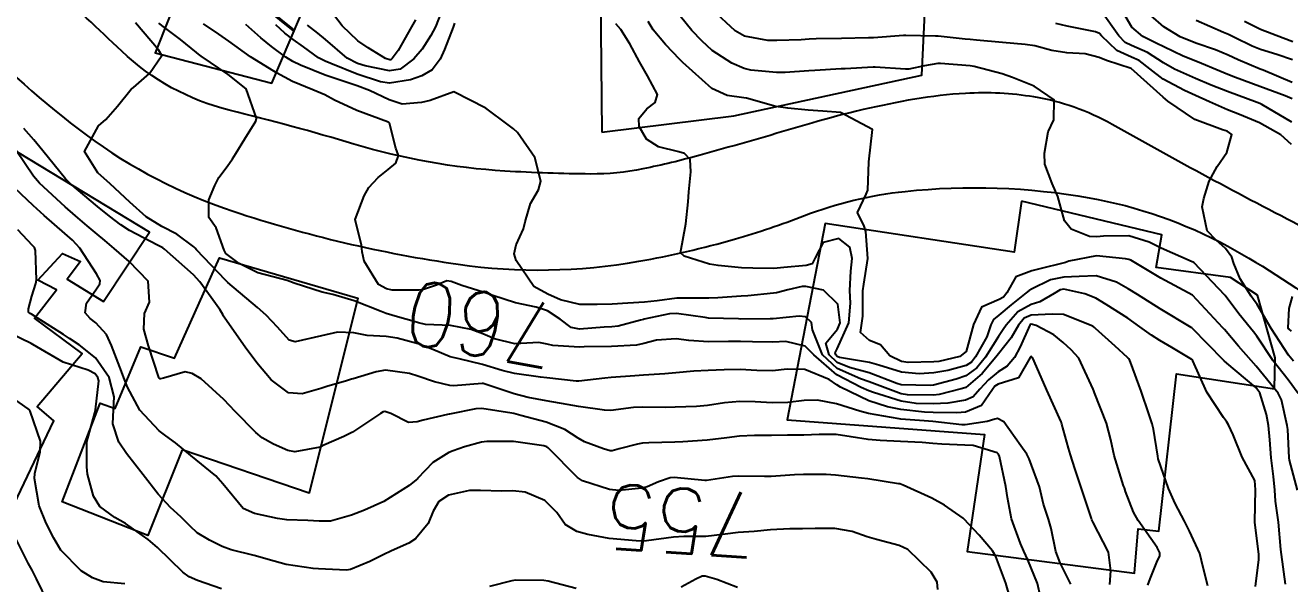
# Model space of a CAD drawing. Header units: metres. Extents: x 318500 to 325275, y 7408834 to 7428799.
# Drawn here: x 322564 to 322642.5, y 7418299.4 to 7418334 of the extents above; entities that cross this region are included whole.
import ezdxf
from ezdxf.enums import TextEntityAlignment as Align

# ---------------------------------------------------------------- set-up
doc = ezdxf.new("R2010")
doc.units = ezdxf.units.M
doc.header["$MEASUREMENT"] = 0
for name, color, linetype in [('Cotas', 45, 'Continuous'), ('Curvas de Nivel 1m', 11, 'Continuous'), ('Curvas de Nivel 5m', 15, 'Continuous'), ('Edificações', 30, 'Continuous'), ('Vias Primárias', 230, 'Continuous')]:
    doc.layers.add(name, color=color, linetype=linetype)
doc.styles.add('Style-STANDARD', font='STANDARD.shx')

msp = doc.modelspace()

# ---------------------------------------------------------------- linework, layer by layer
at = {"layer": 'Curvas de Nivel 1m', "flags": 128}
for points, elevation in [([(322642.692, 7418313.177), (322642.385, 7418313.547), (322641.302, 7418315.201), (322640.425, 7418316.682), (322640.213, 7418316.999), (322640.054, 7418317.216), (322639.387, 7418318.284), (322638.984, 7418319.232), (322638.859, 7418319.629), (322638.469, 7418320.151), (322637.898, 7418320.672), (322637.339, 7418321.257), (322637.021, 7418322.743), (322637.117, 7418323.261), (322637.445, 7418324.338), (322637.947, 7418325.249), (322638.549, 7418326.109), (322638.87, 7418327.235), (322638.563, 7418327.433), (322638.289, 7418327.52), (322636.573, 7418328.15), (322634.896, 7418329.287), (322634.594, 7418329.545), (322632.62, 7418331.32), (322631.087, 7418331.805), (322630.627, 7418332.005), (322629.76, 7418332.228), (322628.629, 7418332.285), (322627.687, 7418332.441), (322626.633, 7418332.713), (322626.035, 7418332.81), (322624.635, 7418332.92), (322623.011, 7418333.071), (322622.637, 7418333.106), (322622.322, 7418333.14), (322620.638, 7418333.324), (322620.486, 7418333.329), (322618.639, 7418333.365), (322618.488, 7418333.361), (322616.637, 7418333.225), (322616.31, 7418333.208), (322614.636, 7418333.171), (322613.065, 7418333.146), (322612.635, 7418333.126), (322612.144, 7418333.097), (322610.634, 7418333.043), (322610.077, 7418333.061), (322608.637, 7418333.321), (322608.042, 7418333.646), (322606.659, 7418334.94)], 766), ([(322642.572, 7418327.996), (322640.711, 7418329.086), (322640.589, 7418329.146), (322640.425, 7418329.212), (322638.6, 7418329.882), (322637.572, 7418330.289), (322636.611, 7418330.696), (322635.293, 7418331.283), (322634.624, 7418331.667), (322633.63, 7418332.305), (322632.634, 7418332.748), (322632.245, 7418332.934), (322631.855, 7418333.332), (322630.665, 7418335.001)], 768), ([(322642.594, 7418329.428), (322642.174, 7418329.616), (322640.605, 7418330.199), (322639.085, 7418330.761), (322638.615, 7418330.94), (322637.864, 7418331.251), (322636.986, 7418331.627), (322636.625, 7418331.77), (322635.833, 7418332.073), (322634.634, 7418332.655), (322634.211, 7418332.871), (322633.337, 7418333.31), (322632.648, 7418333.886), (322631.814, 7418335.333)], 769), ([(322631.3, 7418299.329), (322631.348, 7418300.183), (322631.214, 7418301.33), (322630.239, 7418303.224), (322630.198, 7418303.299), (322630.182, 7418303.341), (322630.161, 7418303.422), (322629.513, 7418305.351), (322629.115, 7418306.531), (322628.856, 7418307.362), (322628.734, 7418307.793), (322628.319, 7418309.28), (322628.298, 7418309.348), (322628.291, 7418309.37), (322628.266, 7418309.426), (322627.393, 7418311.384), (322626.596, 7418313.177), (322626.484, 7418313.398), (322626.435, 7418313.453), (322626.381, 7418313.458), (322626.355, 7418313.425), (322626.346, 7418313.4), (322625.628, 7418312.141), (322624.355, 7418311.741), (322624.154, 7418311.622), (322624.012, 7418311.425), (322623.333, 7418310.437), (322622.329, 7418310.023), (322621.805, 7418309.981), (322620.328, 7418309.996), (322619.8, 7418310.013), (322618.33, 7418310.177), (322617.493, 7418310.352), (322616.338, 7418310.715), (322614.588, 7418311.556), (322614.352, 7418311.714), (322613.876, 7418312.046), (322612.366, 7418312.663), (322611.284, 7418312.678), (322610.365, 7418312.586), (322609.397, 7418312.592), (322608.365, 7418312.655), (322607.37, 7418312.645), (322606.364, 7418312.597), (322605.484, 7418312.553), (322604.361, 7418312.445), (322603.676, 7418312.384), (322602.359, 7418312.303), (322601.814, 7418312.27), (322600.356, 7418312.167), (322599.969, 7418312.132), (322598.353, 7418311.944), (322598.179, 7418311.946), (322596.355, 7418312.138), (322595.978, 7418312.182), (322594.359, 7418312.416), (322593.594, 7418312.599), (322592.367, 7418312.967), (322590.929, 7418313.314), (322590.374, 7418313.45), (322589.302, 7418313.891), (322588.383, 7418314.248), (322587.079, 7418314.612), (322586.388, 7418314.7), (322585.216, 7418314.775), (322584.39, 7418314.936), (322583.386, 7418314.974), (322582.388, 7418314.755), (322580.757, 7418314.377), (322580.385, 7418314.482), (322579.647, 7418315.276), (322578.956, 7418316.032), (322578.407, 7418316.503), (322576.572, 7418318.059), (322576.432, 7418318.193), (322574.63, 7418320.087), (322574.55, 7418320.177), (322574.462, 7418320.265), (322573.407, 7418321.044), (322572.474, 7418321.529), (322571.514, 7418322.13), (322570.493, 7418323.025), (322569.267, 7418324.159), (322568.52, 7418324.85), (322567.677, 7418326.183), (322568.556, 7418327.759), (322569.003, 7418328.163), (322569.738, 7418328.987), (322570.588, 7418330.028), (322570.645, 7418330.083), (322570.723, 7418330.139), (322571.723, 7418331.009), (322572.48, 7418332.121), (322572.271, 7418332.476), (322570.843, 7418334.138)], 759), ([(322590.644, 7418334.123), (322590.576, 7418333.945), (322590.555, 7418333.881), (322590.021, 7418332.491), (322589.74, 7418331.889), (322589.26, 7418331.244), (322588.605, 7418330.873), (322587.9, 7418330.611), (322586.597, 7418330.415), (322586.04, 7418330.497), (322584.605, 7418330.973), (322582.972, 7418331.62), (322582.617, 7418331.763), (322582.194, 7418331.986), (322581.277, 7418332.651), (322580.631, 7418333.112), (322580.115, 7418333.498), (322579.55, 7418334.026)], 763), ([(322589.798, 7418334.743), (322589.452, 7418333.892), (322589.176, 7418333.353), (322588.626, 7418332.514), (322588.118, 7418331.908), (322587.26, 7418331.271), (322586.609, 7418331.18), (322585.092, 7418331.474), (322584.615, 7418331.63), (322583.979, 7418331.966), (322582.631, 7418333.117), (322582.16, 7418333.512), (322581.526, 7418333.997)], 764), ([(322642.943, 7418305.173), (322642.432, 7418307.045), (322642.41, 7418307.179), (322642.326, 7418308.946), (322642.294, 7418309.181), (322641.938, 7418310.778), (322641.738, 7418311.189), (322640.375, 7418312.868), (322640.061, 7418313.215), (322639.275, 7418314.108), (322638.399, 7418315.134), (322638.305, 7418315.241), (322636.43, 7418317.26), (322634.445, 7418318.318), (322632.793, 7418319.315), (322632.584, 7418319.441), (322632.462, 7418319.481), (322632.27, 7418319.514), (322630.464, 7418319.705), (322628.74, 7418319.366), (322628.532, 7418319.296), (322628.459, 7418319.279), (322626.955, 7418318.89), (322626.451, 7418318.774), (322625.46, 7418318.394), (322624.912, 7418317.415), (322624.7, 7418317.143), (322624.424, 7418316.991), (322623.333, 7418316.52), (322622.831, 7418315.444), (322622.383, 7418313.768), (322621.986, 7418313.456), (322620.686, 7418313.165), (322620.375, 7418313.129), (322618.771, 7418313.099), (322618.375, 7418313.154), (322617.646, 7418313.511), (322617.058, 7418314.192), (322616.389, 7418314.463), (322615.815, 7418314.959), (322615.901, 7418315.537), (322615.973, 7418315.97), (322615.975, 7418317.537), (322616.025, 7418317.947), (322616.28, 7418319.533), (322616.164, 7418321.222), (322616.041, 7418321.537), (322615.645, 7418322.39), (322616.169, 7418323.535), (322616.28, 7418323.767), (322616.331, 7418325.533), (322616.56, 7418327.53), (322614.575, 7418328.587), (322613.482, 7418328.665), (322612.577, 7418328.731), (322611.323, 7418328.855), (322610.58, 7418328.969), (322608.754, 7418329.471), (322608.588, 7418329.507), (322607.545, 7418329.65), (322606.596, 7418330.069), (322604.796, 7418331.687), (322604.71, 7418331.778), (322604.622, 7418331.871), (322603.736, 7418332.808), (322602.958, 7418333.715), (322602.648, 7418334.228)], 764), ([(322642.627, 7418331.854), (322641.655, 7418332.175), (322640.633, 7418332.49), (322640.111, 7418332.694), (322639.017, 7418333.234), (322638.643, 7418333.416), (322638.347, 7418333.542), (322636.655, 7418334.295)], 771), ([(322642.638, 7418332.971), (322642.04, 7418333.196), (322640.648, 7418333.736), (322639.652, 7418334.228)], 772), ([(322637.366, 7418299.248), (322637.08, 7418300.378), (322636.867, 7418301.254), (322636.241, 7418302.642), (322635.917, 7418303.265), (322635.339, 7418304.352), (322634.922, 7418305.28), (322634.298, 7418307.13), (322634.259, 7418307.291), (322633.993, 7418308.971), (322633.917, 7418309.296), (322633.718, 7418309.91), (322633.234, 7418311.307), (322632.574, 7418313.121), (322632.482, 7418313.318), (322632.427, 7418313.366), (322632.381, 7418313.398), (322631.613, 7418314.103), (322630.399, 7418315.211), (322630.33, 7418315.272), (322630.227, 7418315.343), (322628.411, 7418316.071), (322627.71, 7418316.081), (322626.409, 7418316.02), (322625.971, 7418315.84), (322625.631, 7418315.408), (322625.176, 7418314.629), (322624.382, 7418313.621), (322624.223, 7418313.422), (322623.379, 7418312.421), (322622.351, 7418311.546), (322622.287, 7418311.515), (322622.069, 7418311.454), (322620.709, 7418311.11), (322620.344, 7418311.076), (322618.743, 7418311.097), (322618.345, 7418311.16), (322617.354, 7418311.515), (322616.356, 7418311.903), (322615.819, 7418312.077), (322614.367, 7418312.726), (322613.474, 7418313.569), (322612.848, 7418315.123), (322612.788, 7418315.576), (322612.405, 7418315.923), (322612.028, 7418315.963), (322610.403, 7418315.809), (322610.214, 7418315.802), (322608.402, 7418315.788), (322608.25, 7418315.794), (322606.403, 7418315.851), (322606.192, 7418315.874), (322604.407, 7418316.141), (322603.985, 7418316.118), (322602.401, 7418315.775), (322602.354, 7418315.768), (322602.173, 7418315.722), (322600.783, 7418315.349), (322600.396, 7418315.303), (322599.928, 7418315.28), (322598.394, 7418315.167), (322597.88, 7418315.262), (322597.201, 7418315.788), (322596.407, 7418316.294), (322595.697, 7418316.521), (322594.414, 7418316.784), (322593.024, 7418317.237), (322592.424, 7418317.449), (322591.093, 7418317.87), (322590.433, 7418318.111), (322590.165, 7418318.151), (322589.517, 7418317.889), (322588.71, 7418317.613), (322588.425, 7418317.571), (322586.778, 7418317.572), (322586.426, 7418317.653), (322585.922, 7418317.938), (322585.035, 7418319.368), (322584.904, 7418319.953), (322584.874, 7418320.364), (322584.48, 7418321.96), (322585.031, 7418323.424), (322585.314, 7418323.948), (322585.892, 7418324.566), (322586.527, 7418325.053), (322587.007, 7418325.449), (322587.156, 7418325.921), (322586.999, 7418326.377), (322586.61, 7418327.929), (322586.561, 7418327.975), (322586.486, 7418328.006), (322584.571, 7418328.704), (322583.191, 7418329.364), (322582.586, 7418329.688), (322581.854, 7418329.991), (322580.597, 7418330.503), (322579.586, 7418331.045), (322578.614, 7418331.642), (322577.988, 7418332.046), (322576.63, 7418333.012), (322576.011, 7418333.446), (322575.075, 7418334.083)], 761), ([(322640.337, 7418299.208), (322640.542, 7418300.878), (322640.541, 7418301.205), (322640.283, 7418303.176), (322640.277, 7418303.21), (322640.278, 7418303.237), (322640.332, 7418305.209), (322640.278, 7418305.773), (322639.499, 7418307.222), (322638.934, 7418308.617), (322638.652, 7418309.235), (322638.522, 7418309.428), (322638.334, 7418309.684), (322637.309, 7418311.25), (322636.45, 7418313.188), (322636.398, 7418313.26), (322636.38, 7418313.276), (322635.135, 7418314.026), (322634.392, 7418314.46), (322633.877, 7418314.78), (322633.156, 7418315.309), (322632.408, 7418315.832), (322631.055, 7418316.699), (322630.426, 7418317.079), (322629.739, 7418317.35), (322628.434, 7418317.63), (322628.205, 7418317.602), (322627.845, 7418317.379), (322626.957, 7418316.857), (322626.419, 7418316.693), (322625.584, 7418316.237), (322624.866, 7418315.415), (322624.678, 7418315.137), (322624.393, 7418314.708), (322623.571, 7418313.432), (322623.04, 7418312.77), (322622.362, 7418312.275), (322621.766, 7418312.052), (322620.353, 7418311.695), (322620.163, 7418311.671), (322618.353, 7418311.714), (322618.072, 7418311.787), (322616.364, 7418312.449), (322615.14, 7418312.777), (322614.373, 7418313.099), (322613.878, 7418313.565), (322613.665, 7418314.289), (322614.396, 7418315.157), (322614.559, 7418315.558), (322614.417, 7418316.715), (322613.528, 7418317.569), (322612.434, 7418317.814), (322612.209, 7418317.807), (322611.308, 7418317.597), (322610.615, 7418317.419), (322610.427, 7418317.384), (322608.828, 7418317.23), (322608.423, 7418317.198), (322606.973, 7418317.103), (322606.421, 7418317.083), (322605.016, 7418317.086), (322604.421, 7418317.076), (322603.205, 7418316.922), (322602.417, 7418316.826), (322601.38, 7418316.766), (322600.415, 7418316.709), (322599.486, 7418316.682), (322598.414, 7418316.698), (322597.222, 7418316.984), (322596.423, 7418317.32), (322595.565, 7418317.809), (322594.454, 7418319.408), (322594.335, 7418319.822), (322594.466, 7418320.381), (322594.919, 7418321.372), (322595.023, 7418321.815), (322595.361, 7418322.947), (322595.844, 7418323.807), (322595.99, 7418324.333), (322595.619, 7418325.809), (322594.555, 7418327.351), (322594.305, 7418327.571), (322593.956, 7418327.829), (322592.575, 7418328.849), (322590.59, 7418329.88), (322589.133, 7418329.344), (322588.58, 7418329.215), (322587.398, 7418329.098), (322586.582, 7418329.365), (322585.369, 7418329.948), (322584.594, 7418330.252), (322584.173, 7418330.387), (322582.604, 7418330.905), (322581.083, 7418331.533), (322580.616, 7418331.749), (322580.168, 7418332.017), (322579.279, 7418332.683), (322578.632, 7418333.21), (322577.692, 7418334.049)], 762), ([(322642.193, 7418299.353), (322641.941, 7418301.184), (322641.909, 7418301.5), (322641.748, 7418303.188), (322641.571, 7418304.498), (322641.518, 7418305.191), (322641.443, 7418306.032), (322641.297, 7418307.195), (322641.213, 7418308.301), (322641.14, 7418309.198), (322641.016, 7418309.879), (322640.602, 7418311.206), (322640.355, 7418311.549), (322638.551, 7418313.063), (322638.379, 7418313.2), (322638.336, 7418313.24), (322636.4, 7418315.221), (322636.375, 7418315.236), (322636.34, 7418315.261), (322634.417, 7418316.421), (322632.998, 7418317.311), (322632.435, 7418317.652), (322631.697, 7418318.072), (322630.447, 7418318.468), (322629.381, 7418318.42), (322628.445, 7418318.375), (322627.611, 7418318.214), (322626.434, 7418317.649), (322626.282, 7418317.552), (322626.098, 7418317.403), (322625.172, 7418316.66), (322624.409, 7418316.038), (322624.074, 7418315.756), (322623.918, 7418315.427), (322623.652, 7418314.691), (322622.954, 7418313.441), (322622.702, 7418313.118), (322622.372, 7418312.91), (322621.233, 7418312.601), (322620.364, 7418312.445), (322619.467, 7418312.385), (322618.365, 7418312.5), (322616.97, 7418312.922), (322616.374, 7418313.099), (322614.522, 7418313.414), (322614.379, 7418313.47), (322614.284, 7418313.561), (322614.242, 7418313.7), (322614.384, 7418313.947), (322615.092, 7418315.55), (322615.195, 7418316.772), (322615.158, 7418317.549), (322615.233, 7418318.764), (322615.311, 7418319.547), (322615.167, 7418320.25), (322614.472, 7418320.775), (322613.509, 7418320.53), (322613.019, 7418319.574), (322612.825, 7418319.205), (322612.453, 7418319.107), (322611.067, 7418318.985), (322610.45, 7418318.93), (322609.142, 7418318.937), (322608.45, 7418318.971), (322607.002, 7418319.104), (322606.453, 7418319.187), (322604.878, 7418319.684), (322604.667, 7418319.892), (322604.98, 7418321.683), (322605.126, 7418323.055), (322605.169, 7418323.68), (322605.292, 7418324.915), (322605.261, 7418325.679), (322604.904, 7418326.045), (322604.545, 7418326.15), (322603.297, 7418326.458), (322602.552, 7418326.943), (322602.095, 7418327.725), (322602.079, 7418328.214), (322602.576, 7418328.819), (322603.083, 7418329.212), (322603.226, 7418329.71), (322602.607, 7418330.869), (322602.119, 7418331.725), (322601.523, 7418332.839), (322600.962, 7418333.737), (322600.645, 7418334.09)], 763), ([(322642.554, 7418326.606), (322641.89, 7418327.197), (322640.571, 7418327.953), (322639.341, 7418328.466), (322638.583, 7418328.759), (322637.476, 7418329.257), (322636.596, 7418329.654), (322635.929, 7418329.948), (322634.61, 7418330.656), (322633.778, 7418331.303), (322633.119, 7418331.807), (322632.627, 7418332.022), (322631.725, 7418332.428), (322630.768, 7418333.348), (322630.642, 7418333.483), (322630.399, 7418333.597), (322628.649, 7418333.947), (322627.934, 7418334.098)], 767), ([(322628.882, 7418299.36), (322628.21, 7418300.673), (322627.95, 7418301.374), (322627.662, 7418302.806), (322627.479, 7418303.381), (322627.175, 7418304.308), (322626.918, 7418305.39), (322626.296, 7418307.131), (322626.144, 7418307.402), (322625.773, 7418307.938), (322624.719, 7418309.416), (322624.323, 7418309.63), (322624.164, 7418309.581), (322623.683, 7418309.43), (322622.318, 7418309.239), (322622.102, 7418309.237), (322620.32, 7418309.438), (322619.769, 7418309.486), (322618.321, 7418309.584), (322618.229, 7418309.594), (322616.326, 7418309.93), (322615.788, 7418310.078), (322614.335, 7418310.539), (322613.147, 7418310.763), (322612.337, 7418310.746), (322611.321, 7418310.609), (322610.335, 7418310.604), (322609.295, 7418310.666), (322608.336, 7418310.684), (322607.383, 7418310.601), (322606.332, 7418310.433), (322605.643, 7418310.357), (322604.329, 7418310.316), (322603.715, 7418310.314), (322602.329, 7418310.335), (322601.75, 7418310.305), (322600.326, 7418310.123), (322599.941, 7418310.13), (322598.329, 7418310.363), (322597.627, 7418310.484), (322596.334, 7418310.725), (322595.216, 7418310.932), (322594.34, 7418311.149), (322592.413, 7418311.785), (322592.349, 7418311.8), (322590.569, 7418311.654), (322590.347, 7418311.665), (322589.402, 7418311.889), (322588.355, 7418312.252), (322587.843, 7418312.422), (322586.36, 7418312.621), (322585.772, 7418312.525), (322584.352, 7418312.089), (322584.253, 7418312.06), (322583.934, 7418311.964), (322582.721, 7418311.6), (322582.343, 7418311.489), (322581.177, 7418311.158), (322580.338, 7418311.224), (322579.274, 7418312.026), (322578.366, 7418313.083), (322577.642, 7418314.047), (322576.398, 7418315.843), (322576.312, 7418315.975), (322576.27, 7418316.062), (322576.084, 7418316.385), (322574.844, 7418318.084), (322574.436, 7418318.522), (322572.646, 7418320.117), (322572.539, 7418320.197), (322572.461, 7418320.242), (322572.214, 7418320.371), (322570.471, 7418321.27), (322569.944, 7418321.617), (322569.239, 7418322.159), (322568.489, 7418322.757), (322566.795, 7418324.196), (322566.514, 7418324.487), (322565.09, 7418326.214), (322564.547, 7418326.9), (322563.928, 7418327.604)], 758), ([(322627, 7418298.566), (322626.799, 7418299.391), (322626.212, 7418300.861), (322625.964, 7418301.403), (322625.754, 7418301.875), (322625.201, 7418303.41), (322624.938, 7418304.735), (322624.841, 7418305.414), (322624.456, 7418307.26), (322624.391, 7418307.419), (322624.301, 7418307.505), (322622.803, 7418307.94), (322622.305, 7418307.977), (322620.86, 7418308.026), (322620.306, 7418308.081), (322619.65, 7418308.143), (322618.307, 7418308.205), (322617.046, 7418308.258), (322616.308, 7418308.319), (322615.245, 7418308.482), (322614.311, 7418308.638), (322613.257, 7418308.625), (322612.31, 7418308.586), (322611.299, 7418308.584), (322610.31, 7418308.571), (322609.247, 7418308.564), (322608.309, 7418308.519), (322607.528, 7418308.427), (322606.306, 7418308.288), (322604.798, 7418308.175), (322604.305, 7418308.15), (322602.695, 7418308.106), (322602.304, 7418308.09), (322601.985, 7418308.042), (322600.855, 7418307.734), (322600.418, 7418307.619), (322600.298, 7418307.621), (322599.879, 7418307.746), (322598.709, 7418308.168), (322598.306, 7418308.401), (322597.474, 7418308.945), (322596.316, 7418309.403), (322594.745, 7418309.816), (322594.322, 7418309.925), (322594.19, 7418309.954), (322592.326, 7418310.239), (322591.952, 7418310.23), (322590.32, 7418309.901), (322590.3, 7418309.9), (322590.207, 7418309.881), (322588.683, 7418309.529), (322588.315, 7418309.422), (322587.775, 7418309.368), (322586.69, 7418309.924), (322586.322, 7418310.05), (322586.216, 7418310.037), (322586.041, 7418309.934), (322584.308, 7418308.78), (322583.763, 7418308.507), (322582.537, 7418307.978), (322582.384, 7418307.893), (322582.298, 7418307.853), (322580.737, 7418307.56), (322580.294, 7418307.639), (322579.406, 7418308.023), (322578.704, 7418308.434), (322578.307, 7418308.76), (322577.038, 7418310.053), (322576.331, 7418310.799), (322574.92, 7418312.081), (322574.355, 7418312.415), (322573.938, 7418312.514), (322572.577, 7418312.117), (322572.392, 7418312.077), (322572.35, 7418312.091), (322572.325, 7418312.12), (322572.302, 7418312.169), (322571.659, 7418314.127), (322571.365, 7418315.155), (322571.4, 7418316.13), (322571.712, 7418316.825), (322571.625, 7418318.128), (322570.448, 7418319.346), (322569.529, 7418320.154), (322568.955, 7418320.653), (322568.469, 7418321.041), (322567.854, 7418321.56), (322567.128, 7418322.19), (322566.488, 7418322.752), (322564.883, 7418324.216), (322564.516, 7418324.644), (322563.435, 7418326.237)], 757), ([(322625.106, 7418298.481), (322624.831, 7418299.414), (322624.215, 7418301.068), (322624.015, 7418301.423), (322623.182, 7418302.388), (322622.24, 7418303.41), (322622.216, 7418303.426), (322622.183, 7418303.451), (322621.027, 7418304.243), (322620.258, 7418304.684), (322618.466, 7418305.498), (322618.271, 7418305.564), (322618.189, 7418305.583), (322616.275, 7418305.883), (322615.879, 7418305.933), (322614.278, 7418306.112), (322613.695, 7418306.15), (322612.279, 7418306.152), (322611.737, 7418306.129), (322610.276, 7418306.038), (322609.86, 7418306.032), (322608.276, 7418306.058), (322607.888, 7418306.031), (322606.272, 7418305.771), (322606.163, 7418305.77), (322604.274, 7418305.971), (322604.013, 7418305.955), (322603.299, 7418305.705), (322602.589, 7418305.392), (322602.264, 7418305.311), (322600.83, 7418305.166), (322600.262, 7418305.223), (322598.574, 7418305.765), (322598.273, 7418305.967), (322596.44, 7418307.798), (322596.365, 7418307.863), (322596.301, 7418307.889), (322596.182, 7418307.921), (322594.304, 7418308.203), (322592.651, 7418308.192), (322592.303, 7418308.148), (322591.259, 7418307.866), (322590.557, 7418307.615), (322590.294, 7418307.509), (322589.288, 7418306.887), (322588.35, 7418305.899), (322588.313, 7418305.856), (322588.269, 7418305.815), (322587.825, 7418305.469), (322586.248, 7418304.472), (322585.044, 7418303.948), (322584.237, 7418303.639), (322582.95, 7418303.256), (322582.233, 7418303.262), (322581.543, 7418303.301), (322580.233, 7418303.349), (322579.649, 7418303.433), (322578.237, 7418303.737), (322577.524, 7418304.047), (322576.263, 7418305.568), (322575.829, 7418306.067), (322574.289, 7418307.327), (322573.321, 7418308.105), (322572.734, 7418308.543), (322572.307, 7418308.855), (322571.123, 7418310.132), (322570.342, 7418311.575), (322570.128, 7418312.143), (322569.975, 7418312.526), (322569.353, 7418314.155), (322569.057, 7418314.831), (322568.394, 7418315.551), (322568.038, 7418315.817), (322567.727, 7418316.18), (322567.817, 7418316.771), (322568.422, 7418317.654), (322568.63, 7418317.964), (322568.655, 7418318.167), (322568.436, 7418318.593), (322567.398, 7418320.186), (322566.947, 7418320.675), (322566.469, 7418321.094), (322565.182, 7418322.213), (322564.489, 7418322.82), (322562.995, 7418324.243)], 756), ([(322642.559, 7418315.037), (322642.409, 7418315.152), (322642.378, 7418315.19), (322642.358, 7418315.243), (322642.422, 7418316.434), (322642.617, 7418317.187)], 767), ([(322576.175, 7418299.069), (322574.691, 7418299.574), (322574.186, 7418299.799), (322573.792, 7418300.096), (322572.212, 7418301.618), (322571.626, 7418302.126), (322570.23, 7418303.115), (322569.57, 7418303.487), (322568.644, 7418304.164), (322568.249, 7418304.803), (322567.878, 7418306.176), (322567.82, 7418306.634), (322567.832, 7418308.177), (322568.318, 7418309.97), (322568.366, 7418310.169), (322568.563, 7418311.95), (322568.514, 7418312.168), (322568.353, 7418312.387), (322567.918, 7418312.615), (322566.364, 7418313.124), (322564.485, 7418314.219), (322564.381, 7418314.281), (322563.053, 7418314.906)], 754), ([(322570.179, 7418299.377), (322568.847, 7418299.493), (322568.184, 7418299.739), (322567.486, 7418300.181), (322566.209, 7418301.472), (322565.776, 7418302.204), (322565.3, 7418303.138), (322564.879, 7418304.214), (322564.584, 7418305.898), (322564.601, 7418306.217), (322564.943, 7418307.561), (322564.963, 7418308.213), (322564.319, 7418310.086), (322564.266, 7418310.167), (322564.195, 7418310.222), (322562.339, 7418311.502)], 753), ([(322565.432, 7418298.207), (322564.708, 7418299.688), (322564.433, 7418300.218), (322564.197, 7418300.66), (322563.395, 7418302.232)], 752), ([(322608.183, 7418299.156), (322606.911, 7418299.653), (322606.193, 7418299.855), (322606.007, 7418299.849), (322605.61, 7418299.669), (322604.689, 7418299.176)], 754), ([(322598.18, 7418299.09), (322596.447, 7418299.535), (322596.187, 7418299.577), (322594.411, 7418299.593), (322594.186, 7418299.566), (322592.81, 7418299.211)], 754)]:
    msp.add_lwpolyline(points, dxfattribs=dict(at, elevation=elevation))
at = {"layer": 'Curvas de Nivel 5m', "flags": 128}
for points, elevation in [([(322588.218, 7418334.334), (322587.967, 7418333.91), (322587.135, 7418332.432), (322586.773, 7418331.928), (322586.689, 7418331.859), (322586.619, 7418331.853), (322586.354, 7418331.934), (322585.283, 7418332.606), (322584.631, 7418333.038), (322583.661, 7418333.97), (322582.66, 7418335.285)], 765), ([(322642.609, 7418330.447), (322640.807, 7418331.208), (322640.621, 7418331.272), (322639.247, 7418331.851), (322638.629, 7418332.14), (322637.848, 7418332.468), (322636.636, 7418332.883), (322635.654, 7418333.28), (322634.649, 7418333.909), (322633.023, 7418335.315)], 770), ([(322633.655, 7418299.298), (322633.799, 7418299.692), (322634.211, 7418300.71), (322634.386, 7418301.119), (322634.387, 7418301.287), (322634.225, 7418301.625), (322633.043, 7418303.308), (322632.759, 7418303.816), (322632.268, 7418305.089), (322632.192, 7418305.321), (322632.148, 7418305.445), (322631.564, 7418307.327), (322631.345, 7418308.294), (322631.087, 7418309.332), (322630.348, 7418311.213), (322630.292, 7418311.341), (322630.248, 7418311.445), (322629.359, 7418313.355), (322628.899, 7418313.876), (322628.39, 7418314.332), (322627.815, 7418314.8), (322626.719, 7418315.395), (322626.401, 7418315.46), (322626.357, 7418315.444), (322626.325, 7418315.401), (322625.725, 7418314.068), (322625.368, 7418313.41), (322624.926, 7418312.86), (322624.366, 7418312.508), (322623.761, 7418312.027), (322623.237, 7418311.437), (322622.81, 7418310.976), (322622.34, 7418310.758), (322621.234, 7418310.569), (322620.336, 7418310.532), (322619.267, 7418310.56), (322618.338, 7418310.7), (322616.635, 7418311.236), (322616.347, 7418311.343), (322615.868, 7418311.537), (322614.361, 7418312.323), (322612.923, 7418313.575), (322612.385, 7418314.114), (322611.184, 7418314.394), (322610.388, 7418314.363), (322609.13, 7418314.371), (322608.387, 7418314.386), (322607.641, 7418314.394), (322606.387, 7418314.382), (322605.171, 7418314.461), (322604.389, 7418314.565), (322603.168, 7418314.488), (322602.385, 7418314.266), (322601.934, 7418314.175), (322600.384, 7418314.091), (322598.673, 7418314.056), (322598.383, 7418314.048), (322596.728, 7418314.14), (322596.384, 7418314.229), (322595.864, 7418314.326), (322594.384, 7418314.25), (322593.113, 7418314.565), (322592.39, 7418314.87), (322591.679, 7418315.146), (322590.395, 7418315.396), (322588.838, 7418315.453), (322588.397, 7418315.553), (322588.13, 7418315.637), (322587.098, 7418315.92), (322586.403, 7418316.136), (322586.084, 7418316.256), (322584.414, 7418316.913), (322583.094, 7418317.299), (322582.422, 7418317.453), (322580.699, 7418318.006), (322580.432, 7418318.121), (322580.26, 7418318.185), (322578.439, 7418318.643), (322577.276, 7418319.223), (322576.457, 7418319.86), (322576.339, 7418320.062), (322575.854, 7418321.449), (322575.399, 7418322.076), (322575.389, 7418323.185), (322575.765, 7418324.071), (322576.017, 7418324.568), (322576.528, 7418325.252), (322576.867, 7418325.725), (322577.067, 7418326.055), (322577.634, 7418326.964), (322578.31, 7418328.043), (322578.36, 7418328.245), (322577.72, 7418330.049), (322576.603, 7418330.946), (322574.926, 7418332.085), (322574.747, 7418332.214), (322574.622, 7418332.313), (322573.647, 7418333.121), (322572.637, 7418333.851), (322572.297, 7418334.123)], 760), ([(322642.984, 7418311.174), (322642.362, 7418312.012), (322641.42, 7418313.194), (322640.403, 7418314.718), (322640.197, 7418315.004), (322640.018, 7418315.216), (322639.298, 7418316.111), (322638.445, 7418317.24), (322638.43, 7418317.262), (322636.513, 7418319.269), (322636.487, 7418319.296), (322636.46, 7418319.311), (322636.396, 7418319.336), (322634.469, 7418320.19), (322633.733, 7418320.561), (322632.476, 7418320.938), (322630.889, 7418320.923), (322630.476, 7418320.891), (322630.036, 7418320.907), (322628.886, 7418321.364), (322628.488, 7418321.884), (322628.058, 7418323.377), (322627.707, 7418324.197), (322627.266, 7418325.389), (322627.229, 7418326.072), (322627.47, 7418327.386), (322627.813, 7418328.14), (322627.839, 7418329.381), (322626.602, 7418330.218), (322625.262, 7418330.769), (322624.613, 7418330.996), (322622.873, 7418331.447), (322622.62, 7418331.481), (322620.777, 7418331.633), (322620.622, 7418331.63), (322619.788, 7418331.488), (322618.829, 7418331.285), (322618.617, 7418331.28), (322616.741, 7418331.405), (322616.618, 7418331.405), (322614.87, 7418331.303), (322614.616, 7418331.29), (322612.991, 7418331.199), (322612.614, 7418331.169), (322611.149, 7418331.065), (322610.612, 7418331.07), (322609.028, 7418331.219), (322608.615, 7418331.318), (322607.838, 7418331.648), (322606.628, 7418332.438), (322605.989, 7418333.025), (322605.367, 7418333.679), (322604.653, 7418334.537)], 765), ([(322620.624, 7418299.033), (322620.575, 7418299.474), (322620.199, 7418300.088), (322618.77, 7418301.494), (322618.223, 7418301.76), (322616.822, 7418302.117), (322616.228, 7418302.298), (322615.304, 7418302.617), (322614.232, 7418302.809), (322613.005, 7418302.8), (322612.232, 7418302.78), (322611.433, 7418302.793), (322610.231, 7418302.717), (322609.224, 7418302.619), (322608.229, 7418302.547), (322607.423, 7418302.453), (322606.227, 7418302.319), (322604.859, 7418302.313), (322604.226, 7418302.275), (322602.557, 7418302.048), (322602.223, 7418302.025), (322601.916, 7418302.03), (322600.224, 7418302.181), (322598.91, 7418302.443), (322598.229, 7418302.623), (322597.503, 7418303.051), (322596.985, 7418303.789), (322596.251, 7418304.541), (322595.013, 7418305.058), (322594.26, 7418305.134), (322593.554, 7418305.126), (322592.26, 7418305.154), (322591.558, 7418305.159), (322590.255, 7418304.872), (322589.662, 7418304.472), (322589.304, 7418303.889), (322589.003, 7418303.121), (322588.223, 7418302.172), (322587.812, 7418301.906), (322586.722, 7418301.413), (322586.209, 7418301.176), (322585.393, 7418300.751), (322584.195, 7418300.262), (322583.93, 7418300.227), (322582.195, 7418300.301), (322581.861, 7418300.319), (322580.198, 7418300.572), (322579.447, 7418300.775), (322578.206, 7418301.137), (322576.774, 7418301.491), (322576.215, 7418301.695), (322575.435, 7418302.072), (322574.676, 7418302.535), (322574.229, 7418302.942), (322573.658, 7418303.523), (322573.019, 7418304.108), (322572.252, 7418304.936), (322571.329, 7418306.129), (322570.29, 7418307.46), (322569.822, 7418308.147), (322569.442, 7418309.284), (322569.488, 7418310.152), (322569.525, 7418310.959), (322569.204, 7418312.157), (322568.368, 7418313.386), (322567.352, 7418314.185), (322566.762, 7418314.572), (322566.386, 7418314.834), (322564.75, 7418315.863), (322564.399, 7418316.084), (322564.313, 7418316.135), (322564.219, 7418316.223), (322564.201, 7418316.425), (322564.415, 7418317.196), (322564.659, 7418317.986), (322564.698, 7418318.217), (322564.634, 7418320.042), (322564.576, 7418320.219), (322564.461, 7418320.337), (322563.545, 7418321.309)], 755)]:
    msp.add_lwpolyline(points, dxfattribs=dict(at, elevation=elevation))
at = {"layer": 'Edificações'}
for points in [[(322588.074, 7418344.389), (322581.398, 7418348.45), (322575.021, 7418338.961), (322572.92, 7418334.417), (322572.064, 7418332.28), (322579.297, 7418330.399), (322581.65, 7418335.913), (322582.506, 7418335.486)], [(322599.773, 7418327.363), (322607.96, 7418328.385), (322619.627, 7418330.907), (322620.037, 7418339.425), (322618.467, 7418339.289), (322619.423, 7418343.923), (322605.163, 7418346.308), (322604.549, 7418343.855), (322602.911, 7418344.263), (322601.956, 7418341.674), (322599.636, 7418342.083)], [(322553.212, 7418316.938), (322557.219, 7418314.197), (322554.2, 7418311.018), (322555.188, 7418310.305), (322553.267, 7418308.496), (322556.395, 7418306.084), (322561.883, 7418301.316), (322565.78, 7418309.483), (322564.737, 7418310.36), (322567.536, 7418313.649), (322564.573, 7418315.841), (322565.945, 7418317.595), (322564.792, 7418318.198), (322566.329, 7418319.843), (322567.427, 7418319.349), (322566.603, 7418318.253), (322568.853, 7418316.883), (322571.709, 7418321.171), (322561.556, 7418327.311)], [(322625.813, 7418323.097), (322625.354, 7418319.94), (322613.628, 7418321.719), (322611.271, 7418309.549), (322623.514, 7418308.63), (322622.443, 7418301.385), (322632.813, 7418300.028), (322633.04, 7418302.791), (322634.332, 7418302.633), (322635.435, 7418312.399), (322641.506, 7418311.457), (322641.542, 7418313.381), (322640.452, 7418317.266), (322638.779, 7418318.355), (322634.158, 7418318.977), (322634.521, 7418321.01)], [(322573.75, 7418307.673), (322571.615, 7418302.371), (322566.307, 7418304.448), (322568.66, 7418310.571), (322569.59, 7418310.243), (322571.177, 7418314.069), (322573.257, 7418313.358), (322576.049, 7418319.59), (322584.641, 7418317.076), (322581.631, 7418304.995)]]:
    msp.add_lwpolyline(points, close=True, dxfattribs=at)
at = {"layer": 'Vias Primárias'}
for points in [[(323715.644, 7420145.548, 0), (323709.04, 7420132.939)], [(323831.088, 7420001.787, 0), (323833.844, 7420008.443, 0.220888)], [(322871.755, 7418055.651, 0.000002), (322880.943, 7418048.886, -0.018146)], [(322643.423, 7418321.4, -0.009934), (322631.438, 7418327.847, 0.087934), (322626.579, 7418329.554, 0.055334), (322622.345, 7418329.775, 0.027552), (322619.195, 7418329.415, 0.029668), (322612.807, 7418327.932, -0.004214), (322605.872, 7418325.946, -0.017392), (322602.318, 7418325.092, -0.052139), (322599.079, 7418324.777, -0.013437), (322593.763, 7418324.96, -0.057616), (322584.398, 7418326.628, 0.012459), (322576.66, 7418328.739, -0.130259), (322569.994, 7418332.386, 0.005883), (322561.215, 7418340.529, -0.057162), (322552.774, 7418350.144, 0.093531), (322547.409, 7418355.43, 0.04697), (322539.143, 7418359.92, 0.054899), (322526.22, 7418363.833, 0.362396)], [(322511.952, 7418348.154, -0.072179), (322516.256, 7418354.356, -0.11114), (322522.042, 7418358.302, -0.099657), (322527.898, 7418359.359, -0.112774), (322533.543, 7418357.95, -0.055924), (322540.637, 7418353.292, 0.021971), (322545.956, 7418349.258, -0.073737), (322552.241, 7418343.379, 0.018062), (322560.391, 7418333.851, 0.047576), (322567.793, 7418327.2, 0.079333), (322576.911, 7418322.47, 0.044505), (322590.863, 7418319.185, 0.079344), (322602.072, 7418319.365, 0.026658), (322608.009, 7418320.741, 0.021712), (322612.347, 7418322.199, -0.065838), (322618.587, 7418323.702, -0.069961), (322630.006, 7418323.305, -0.081062), (322638.615, 7418320.295, -0.041601), (322645.209, 7418315.963, 0.010753)]]:
    msp.add_lwpolyline(points, format="xyb", dxfattribs=at)

# ---------------------------------------------------------------- texts
at = {"layer": 'Cotas', "style": 'Style-STANDARD'}
for s, rotation, p in [('765', 141.1891, (322578.645, 7418337.869, 765)), ('760', 169.80374, (322592.271, 7418315.484, 760)), ('755', 176.25638, (322604.683, 7418303.288, 755))]:
    msp.add_text(s, height=4, rotation=rotation, dxfattribs=at).set_placement(p, align=Align.MIDDLE_CENTER)

doc.saveas('drawing.dxf')
